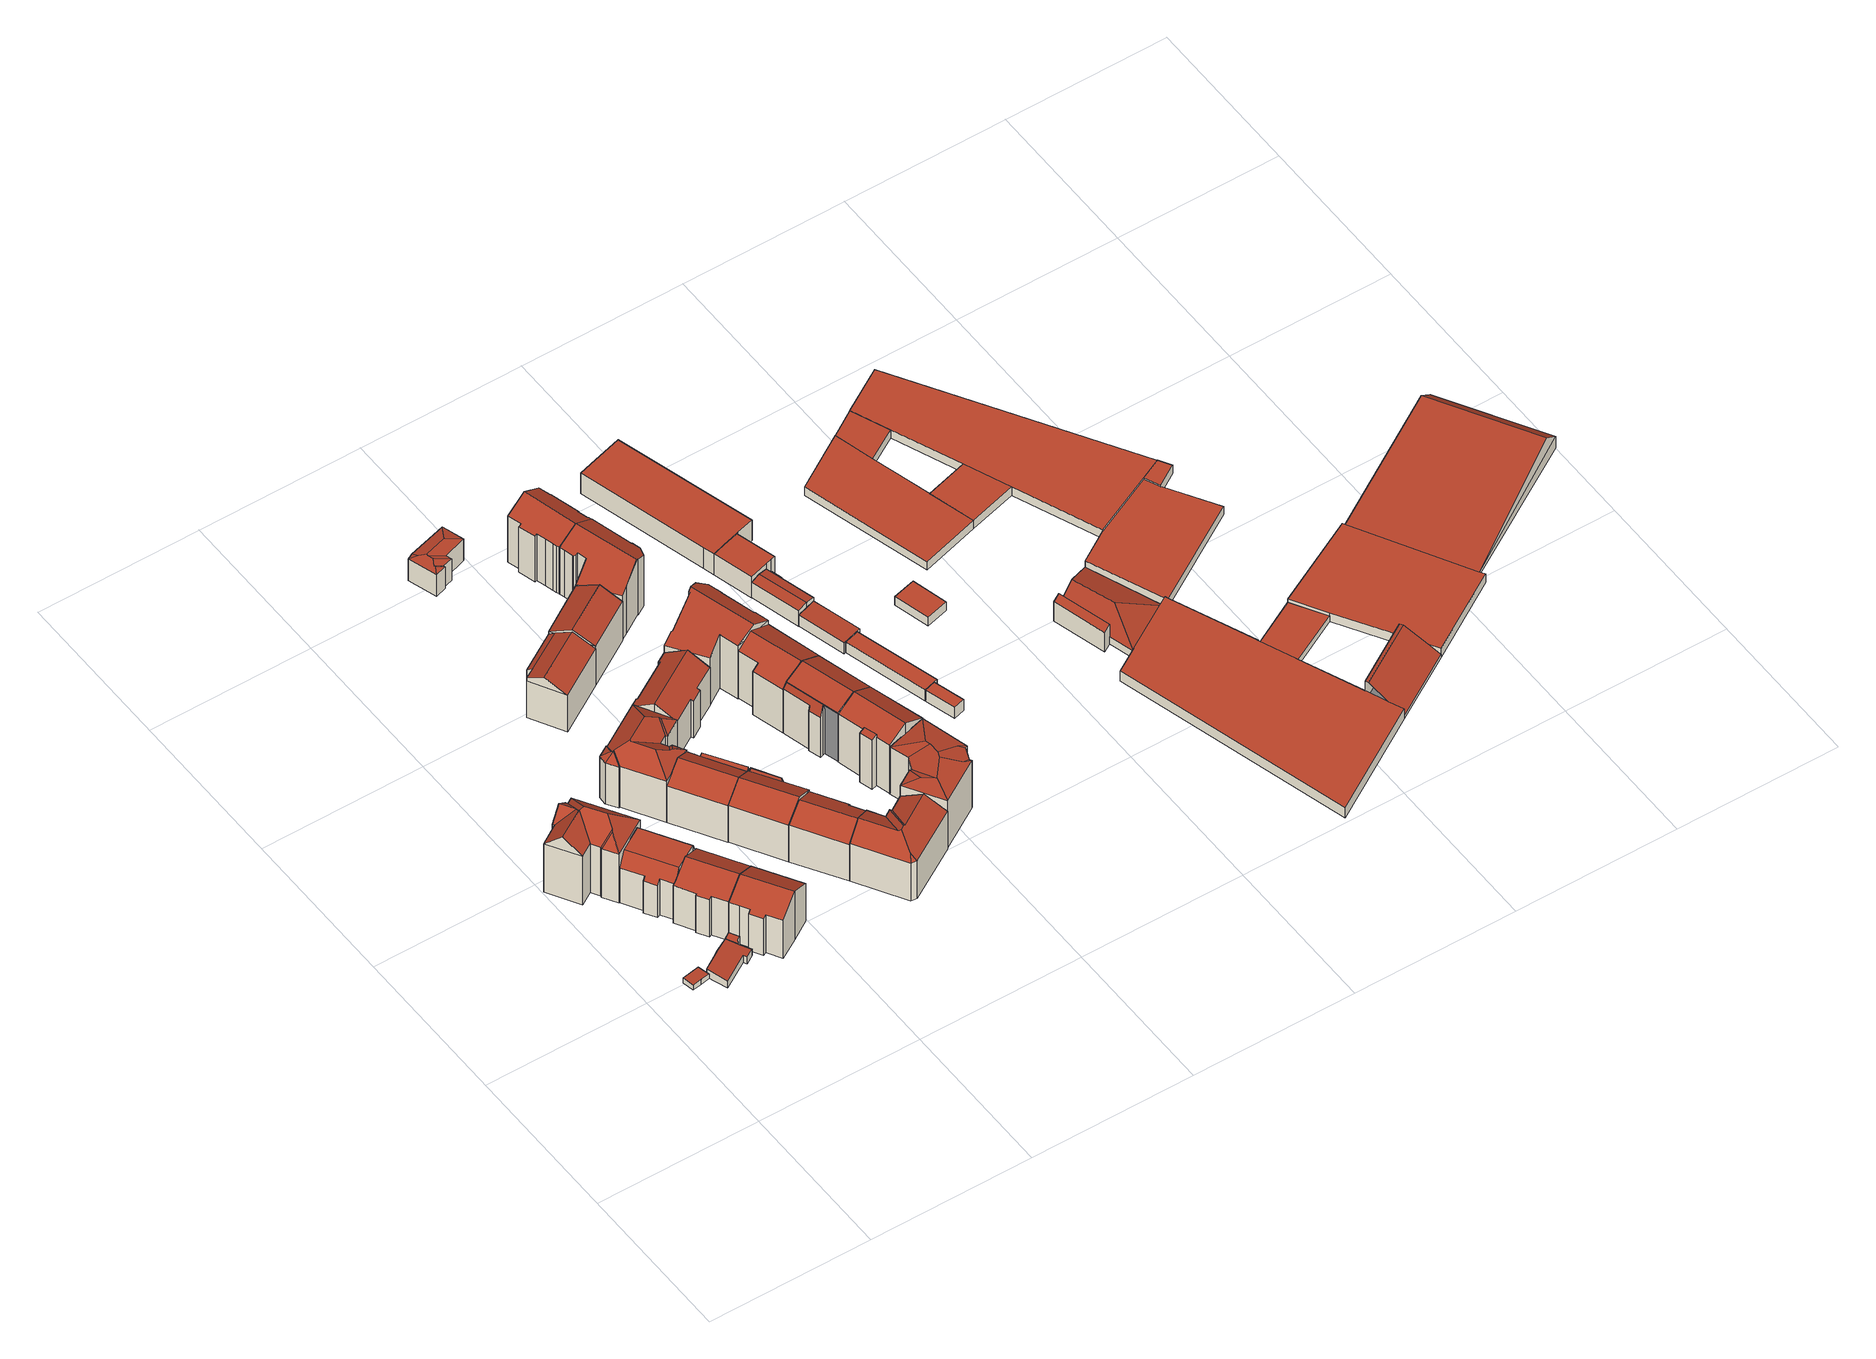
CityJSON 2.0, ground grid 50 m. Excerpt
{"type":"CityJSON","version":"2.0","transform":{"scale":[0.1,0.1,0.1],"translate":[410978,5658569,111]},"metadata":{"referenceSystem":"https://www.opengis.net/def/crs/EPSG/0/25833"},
"CityObjects":{
"building1":{"type":"Building","attributes":{"Gemeindeschluessel":14612000,"Dachneigung":84.4,"Dachorientierung":0,"MittlereTraufHoehe":113.63,"QualitaetDacherkennung":75,"ObjektHoehe":2.09,"BodenHoehe":111.76,"Geometrietyp2DReferenz":"3000","AbsoluteHoehe":113.85,"Dachflaeche":19.94,"measuredHeight":2.09,"function":"31001_9998","roofType":"2100","storeysAboveGround":1},"geometry":[{"type":"MultiSurface","lod":"2","boundaries":[[[0,1,2,3]],[[1,4,5,2]],[[4,6,7,5]],[[6,8,9,7]],[[8,10,11,9]],[[10,0,3,11]],[[10,8,6,4,1,0]],[[3,2,5,7,9,11]]],"semantics":{"surfaces":[{"type":"WallSurface"},{"type":"RoofSurface"},{"type":"GroundSurface"}],"values":[0,0,0,0,0,0,1,2]}}]},
"building2":{"type":"Building","attributes":{"Gemeindeschluessel":14612000,"Geometrietyp2DReferenz":"3000","function":"31001_9998","roofType":"9999"},"children":["building2-1","building2-2"]},
"building2-1":{"type":"BuildingPart","attributes":{"Dachtyp_tdc":"tdcPolyFlatRoof","Dachneigung":2.9,"QualitaetDacherkennung":51,"Geometrietyp2DReferenz":"3000","measuredHeight":3.08,"roofType":"2100"},"parents":["building2"],"geometry":[{"type":"MultiSurface","lod":"2","boundaries":[[[12,13,14,15,16]],[[13,17,18,14]],[[17,19,20,18]],[[19,21,22,23,20]],[[21,19,17,13,12]],[[15,14,18,20,23]]],"semantics":{"surfaces":[{"type":"WallSurface"},{"type":"RoofSurface"},{"type":"GroundSurface"}],"values":[0,0,0,0,1,2]}}]},
"building2-2":{"type":"BuildingPart","attributes":{"Dachtyp_tdc":"tdcPolyFlatRoof","Dachneigung":4.31,"QualitaetDacherkennung":80,"Geometrietyp2DReferenz":"3000","measuredHeight":3,"roofType":"2100"},"parents":["building2"],"geometry":[{"type":"MultiSurface","lod":"2","boundaries":[[[24,25,26,27]],[[25,28,29,26]],[[28,16,15,29]],[[22,30,31,23]],[[30,32,33,31]],[[32,34,35,33]],[[34,36,37,35]],[[36,24,27,37]],[[36,34,32,30,22,16,28,25,24]],[[27,26,29,15,23,31,33,35,37]]],"semantics":{"surfaces":[{"type":"WallSurface"},{"type":"RoofSurface"},{"type":"GroundSurface"}],"values":[0,0,0,0,0,0,0,0,1,2]}}]},
"building3":{"type":"Building","attributes":{"Dachtyp_tdc":"tdcFreeFormRoof","Gemeindeschluessel":14612000,"Dachneigung":42.91,"QualitaetDacherkennung":54,"Geometrietyp2DReferenz":"3000","measuredHeight":24.02,"function":"31001_9998","roofType":"5000"},"geometry":[{"type":"Solid","lod":"2","boundaries":[[[[38,39,40,41]],[[39,42,43,40]],[[42,44,45,43]],[[44,46,47,45]],[[46,48,49,47]],[[48,50,51,49]],[[50,52,53,51]],[[52,54,55,53]],[[54,56,57,55]],[[56,58,59,57]],[[58,60,61,59]],[[60,38,41,61]],[[62,63,64,65,60,58]],[[62,58,56]],[[63,62,56,54]],[[66,64,63,54,52]],[[66,52,50]],[[67,65,64,66,50,48]],[[68,69,70,67,48,46]],[[71,68,46,44]],[[71,44,42]],[[69,68,71,42,39]],[[70,69,39,38]],[[65,67,70,38,60]],[[41,40,43,45,47,49,51,53,55,57,59,61]]]],"semantics":{"surfaces":[{"type":"WallSurface"},{"type":"RoofSurface"},{"type":"GroundSurface"}],"values":[[0,0,0,0,0,0,0,0,0,0,0,0,1,0,1,1,0,1,1,1,1,1,1,1,2]]}}]},
"building4":{"type":"Building","attributes":{"Dachtyp_tdc":"tdcCutGableRoof","Gemeindeschluessel":14612000,"Dachneigung":0.135,"QualitaetDacherkennung":67,"Geometrietyp2DReferenz":"3000","measuredHeight":17.12,"function":"31001_9998","roofType":"9999"},"geometry":[{"type":"Solid","lod":"2","boundaries":[[[[72,73,74,75]],[[73,76,77,74]],[[76,78,79,77]],[[78,80,81,79]],[[80,82,83,81]],[[82,84,85,83]],[[84,86,87,85]],[[86,88,89,87]],[[88,90,91,89]],[[90,92,93,91]],[[92,94,95,93]],[[94,72,75,95]],[[84,82,80,78,76,73,72,94]],[[92,90,88,86]],[[94,92,86,84]],[[75,74,77,79,81,83,85,87,89,91,93,95]]]],"semantics":{"surfaces":[{"type":"WallSurface"},{"type":"RoofSurface"},{"type":"GroundSurface"}],"values":[[0,0,0,0,0,0,0,0,0,0,0,0,1,1,1,2]]}}]},
"building5":{"type":"Building","attributes":{"Dachtyp_tdc":"tdcGableRoof","Gemeindeschluessel":14612000,"Dachneigung":27.74,"QualitaetDacherkennung":83,"Geometrietyp2DReferenz":"3000","measuredHeight":17.89,"function":"31001_9998","roofType":"3100"},"geometry":[{"type":"Solid","lod":"2","boundaries":[[[[96,97,98,99]],[[97,100,101,98]],[[100,102,103,101]],[[102,104,105,103]],[[104,106,107,105]],[[106,108,109,107]],[[108,110,75,109]],[[110,111,112,75]],[[111,113,91,112]],[[114,96,99,115]],[[111,110,108,106,104,102,100,97,96]],[[96,114,113,111]],[[99,98,101,103,105,107,109,75,112,91,115]],[[113,114,115,91]]]],"semantics":{"surfaces":[{"type":"WallSurface"},{"type":"RoofSurface"},{"type":"GroundSurface"}],"values":[[0,0,0,0,0,0,0,0,0,0,1,1,2,0]]}}]},
"building6":{"type":"Building","attributes":{"Dachtyp_tdc":"tdcGableRoof","Gemeindeschluessel":14612000,"Dachneigung":28.45,"QualitaetDacherkennung":74,"Geometrietyp2DReferenz":"3000","measuredHeight":18,"function":"31001_9998","roofType":"3100"},"geometry":[{"type":"Solid","lod":"2","boundaries":[[[[116,117,118,119]],[[117,120,121,118]],[[120,122,123,121]],[[122,124,125,123]],[[124,126,127,125]],[[126,128,129,127]],[[128,130,98,129]],[[130,131,99,98]],[[131,132,115,99]],[[132,133,134,115]],[[133,116,119,134]],[[131,130,128,126,124,122,120,117,116]],[[119,118,121,123,125,127,129,98,99,115,134]],[[116,133,132,131]]]],"semantics":{"surfaces":[{"type":"WallSurface"},{"type":"RoofSurface"},{"type":"GroundSurface"}],"values":[[0,0,0,0,0,0,0,0,0,0,0,1,2,1]]}}]},
"building7":{"type":"Building","attributes":{"Dachtyp_tdc":"tdcFreeFormRoof","Gemeindeschluessel":14612000,"Dachneigung":35.25,"QualitaetDacherkennung":48,"Geometrietyp2DReferenz":"3000","measuredHeight":19.39,"function":"31001_9998","roofType":"5000"},"geometry":[{"type":"Solid","lod":"2","boundaries":[[[[135,136,137,138]],[[139,135,138,140]],[[141,142,139,140,143]],[[144,145,146,141,143,147]],[[148,144,147,149]],[[148,149,150]],[[145,144,148,150,151]],[[152,153,154,146,145,151,155]],[[156,152,155,157]],[[156,157,158]],[[152,156,158,159]],[[153,152,159,160]],[[161,162,163,164,165,166,167,168,169,170,171,172,173,174,175,176,177,178]],[[159,158,162,161]],[[158,157,163,162]],[[157,155,164,163]],[[155,151,165,164]],[[151,150,166,165]],[[150,149,167,166]],[[149,147,168,167]],[[147,143,169,168]],[[143,140,170,169]],[[140,138,171,170]],[[138,137,172,171]],[[137,179,173,172]],[[179,180,174,173]],[[180,181,175,174]],[[181,182,176,175]],[[182,183,177,176]],[[183,160,178,177]],[[160,159,161,178]],[[154,153,160,183]],[[142,141,146,154,183,182]],[[184,185,136,135,139,142,182,181]],[[184,181,180]],[[185,184,180,179]],[[136,185,179,137]]]],"semantics":{"surfaces":[{"type":"RoofSurface"},{"type":"GroundSurface"},{"type":"WallSurface"}],"values":[[0,0,0,0,0,0,0,0,0,0,0,0,1,2,2,2,2,2,2,2,2,2,2,2,2,2,2,2,2,2,2,0,0,0,0,0,0]]}}]},
"building8":{"type":"Building","attributes":{"Gemeindeschluessel":14612000,"Geometrietyp2DReferenz":"3000","function":"31001_9998","roofType":"9999"},"children":["building8-1","building8-2"]},
"building8-1":{"type":"BuildingPart","attributes":{"Dachtyp_tdc":"tdcFreeFormRoof","Dachneigung":73.47,"QualitaetDacherkennung":27,"Geometrietyp2DReferenz":"3000","measuredHeight":15.07,"roofType":"5000"},"parents":["building8"],"geometry":[{"type":"MultiSurface","lod":"2","boundaries":[[[186,187,188,189]],[[187,190,191,188]],[[190,192,193,191]],[[192,194,195,193]],[[196,197,198,199]],[[197,200,201,198]],[[200,202,203,201]],[[202,186,189,203]],[[197,196,204]],[[196,194,192,204]],[[192,190,187,186,202,200,197,204]],[[189,188,191,193,195,199,198,201,203]]],"semantics":{"surfaces":[{"type":"WallSurface"},{"type":"RoofSurface"},{"type":"GroundSurface"}],"values":[0,0,0,0,0,0,0,0,1,1,1,2]}}]},
"building8-2":{"type":"BuildingPart","attributes":{"Dachtyp_tdc":"tdcGableRoof","Dachneigung":29.58,"QualitaetDacherkennung":72,"Geometrietyp2DReferenz":"3000","measuredHeight":17.55,"roofType":"3100"},"parents":["building8"],"geometry":[{"type":"MultiSurface","lod":"2","boundaries":[[[205,206,207,208]],[[206,209,210,207]],[[209,211,212,210]],[[211,213,214,212]],[[213,215,196,199,214]],[[216,217,218,195,194]],[[217,205,208,218]],[[217,219,220,205]],[[221,222,223,224,225,220,219,226]],[[215,221,226,216]],[[216,226,219,217]],[[205,220,225,206]],[[206,225,224,209]],[[209,224,223,211]],[[211,223,222,213]],[[213,222,221,215]],[[208,207,210,212,214,199,195,218]]],"semantics":{"surfaces":[{"type":"WallSurface"},{"type":"RoofSurface"},{"type":"GroundSurface"}],"values":[0,0,0,0,0,0,0,1,1,0,0,0,0,0,0,0,2]}}]},
"building9":{"type":"Building","attributes":{"Gemeindeschluessel":14612000,"Geometrietyp2DReferenz":"3000","function":"31001_9998","roofType":"9999"},"children":["building9-1","building9-2"]},
"building9-1":{"type":"BuildingPart","attributes":{"Dachtyp_tdc":"tdcGableRoof","Dachneigung":30.82,"QualitaetDacherkennung":75,"Geometrietyp2DReferenz":"3000","measuredHeight":17.6,"roofType":"3100"},"parents":["building9"],"geometry":[{"type":"MultiSurface","lod":"2","boundaries":[[[227,228,229,230]],[[228,231,232,233,229]],[[234,227,230,235]],[[231,228,236]],[[227,234,237]],[[228,227,237,236]],[[234,231,236,237]],[[230,229,233,238,235]]],"semantics":{"surfaces":[{"type":"WallSurface"},{"type":"RoofSurface"},{"type":"GroundSurface"}],"values":[0,0,0,0,0,1,1,2]}}]},
"building9-2":{"type":"BuildingPart","attributes":{"Dachtyp_tdc":"tdcFreeFormRoof","Dachneigung":79.32,"QualitaetDacherkennung":36,"Geometrietyp2DReferenz":"3000","measuredHeight":14.9,"roofType":"5000"},"parents":["building9"],"geometry":[{"type":"MultiSurface","lod":"2","boundaries":[[[239,240,241,242]],[[240,243,244,241]],[[243,245,246,244]],[[245,247,248,246]],[[247,249,238,248]],[[232,239,242,233]],[[247,245,243,240,239,250,251]],[[239,232,250]],[[232,249,251,250]],[[249,247,251]],[[242,241,244,246,248,238,233]]],"semantics":{"surfaces":[{"type":"WallSurface"},{"type":"RoofSurface"},{"type":"GroundSurface"}],"values":[0,0,0,0,0,0,1,1,1,1,2]}}]},
"building10":{"type":"Building","attributes":{"Gemeindeschluessel":14612000,"Geometrietyp2DReferenz":"3000","function":"31001_9998","roofType":"9999"},"children":["building10-1","building10-2"]},
"building10-1":{"type":"BuildingPart","attributes":{"Dachtyp_tdc":"tdcGableRoof","Dachneigung":28.07,"QualitaetDacherkennung":68,"Geometrietyp2DReferenz":"3000","measuredHeight":17.17,"roofType":"3100"},"parents":["building10"],"geometry":[{"type":"MultiSurface","lod":"2","boundaries":[[[252,253,254,255]],[[253,256,257,254]],[[256,258,259,257]],[[258,260,261,259]],[[262,263,264,265,266]],[[267,265,264,256]],[[252,266,265,267,253]],[[253,267,256]],[[258,263,262,260]],[[256,264,263,258]],[[261,255,254,257,259]]],"semantics":{"surfaces":[{"type":"WallSurface"},{"type":"RoofSurface"},{"type":"GroundSurface"}],"values":[0,0,0,0,1,1,0,0,0,0,2]}}]},
"building10-2":{"type":"BuildingPart","attributes":{"Dachtyp_tdc":"tdcPolyFlatRoof","Dachneigung":32.9,"QualitaetDacherkennung":27,"Geometrietyp2DReferenz":"3000","measuredHeight":14.81,"roofType":"2100"},"parents":["building10"],"geometry":[{"type":"MultiSurface","lod":"2","boundaries":[[[268,266,252,255,269]],[[270,271,261,260,262]],[[270,268,269,271]],[[270,262,266,268]],[[269,255,261,271]]],"semantics":{"surfaces":[{"type":"WallSurface"},{"type":"RoofSurface"},{"type":"GroundSurface"}],"values":[0,0,0,1,2]}}]},
"building11":{"type":"Building","attributes":{"Gemeindeschluessel":14612000,"Dachtyp_tdc":"tdcFreeFormRoof","Dachneigung":27.73,"QualitaetDacherkennung":78,"Geometrietyp2DReferenz":"3000","measuredHeight":17.01,"function":"31001_9998","roofType":"5000"},"geometry":[{"type":"Solid","lod":"2","boundaries":[[[[272,273,274,275]],[[273,276,277,274]],[[276,278,279,277]],[[278,280,230,279]],[[280,281,235,230]],[[281,272,275,235]],[[273,272,281,282,283,276]],[[278,283,282,280]],[[278,276,283]],[[281,280,282]],[[275,274,277,279,230,235]]]],"semantics":{"surfaces":[{"type":"WallSurface"},{"type":"RoofSurface"},{"type":"GroundSurface"}],"values":[[0,0,0,0,0,0,1,1,0,0,2]]}}]},
"building12":{"type":"Building","attributes":{"Dachtyp_tdc":"tdcFreeFormRoof","Gemeindeschluessel":14612000,"Dachneigung":28.98,"QualitaetDacherkennung":58,"Geometrietyp2DReferenz":"3000","measuredHeight":17.77,"function":"31001_9998","roofType":"5000"},"geometry":[{"type":"Solid","lod":"2","boundaries":[[[[284,285,286,287]],[[285,288,289,286]],[[288,290,291,289]],[[290,292,293,291]],[[292,294,295,293]],[[294,296,297,295]],[[296,298,299,297]],[[298,300,301,299]],[[300,284,287,301]],[[302,303,304,305,306,300,298]],[[302,298,296]],[[303,302,296,294]],[[304,303,294,292]],[[307,305,304,292,290]],[[308,307,290,288]],[[308,288,285]],[[306,305,307,308,285,284]],[[306,284,300]],[[287,286,289,291,293,295,297,299,301]]]],"semantics":{"surfaces":[{"type":"WallSurface"},{"type":"RoofSurface"},{"type":"GroundSurface"}],"values":[[0,0,0,0,0,0,0,0,0,1,0,1,1,1,1,0,1,1,2]]}}]},
"building13":{"type":"Building","attributes":{"Dachtyp_tdc":"tdcGableRoof","Gemeindeschluessel":14612000,"Dachneigung":32,"QualitaetDacherkennung":82,"Geometrietyp2DReferenz":"3000","measuredHeight":18,"function":"31001_9998","roofType":"3100"},"geometry":[{"type":"Solid","lod":"2","boundaries":[[[[309,310,311,312]],[[310,313,314,311]],[[313,315,316,314]],[[315,317,318,316]],[[317,319,320,318]],[[319,321,322,320]],[[321,323,324,322]],[[323,325,326,324]],[[325,327,328,326]],[[327,329,330,328]],[[329,331,332,330]],[[331,333,334,332]],[[333,335,336,334]],[[335,337,338,336]],[[337,309,312,338]],[[333,331,329,327,325,323,321,319]],[[319,317,315,313,310,309,337,335,333]],[[312,311,314,316,318,320,322,324,326,328,330,332,334,336,338]]]],"semantics":{"surfaces":[{"type":"WallSurface"},{"type":"RoofSurface"},{"type":"GroundSurface"}],"values":[[0,0,0,0,0,0,0,0,0,0,0,0,0,0,0,1,1,2]]}}]},
"building14":{"type":"Building","attributes":{"Dachtyp_tdc":"tdcFreeFormRoof","Gemeindeschluessel":14612000,"Dachneigung":13.17,"QualitaetDacherkennung":43,"Geometrietyp2DReferenz":"3000","measuredHeight":8.91,"function":"31001_9998","roofType":"5000"},"geometry":[{"type":"Solid","lod":"2","boundaries":[[[[339,340,341,342]],[[340,343,344,341]],[[343,345,346,344]],[[347,343,340]],[[348,347,340,339]],[[349,348,339,350]],[[351,349,350,352]],[[353,354,351,352,355]],[[353,355,356]],[[345,357,358,346]],[[357,356,359,358]],[[356,355,360,359]],[[355,352,361,360]],[[352,350,362,361]],[[350,339,342,362]],[[363,354,353,356,357]],[[363,357,345]],[[347,348,349,351,354,363,345,343]],[[346,358,359,360,361,362,342,341,344]]]],"semantics":{"surfaces":[{"type":"WallSurface"},{"type":"RoofSurface"},{"type":"GroundSurface"}],"values":[[0,0,0,1,1,1,1,1,1,0,0,0,0,0,0,1,1,1,2]]}}]},
"building15":{"type":"Building","attributes":{"Dachtyp_tdc":"tdcGableRoof","Gemeindeschluessel":14612000,"Dachneigung":28.02,"QualitaetDacherkennung":71,"Geometrietyp2DReferenz":"3000","measuredHeight":17.96,"function":"31001_9998","roofType":"3100"},"geometry":[{"type":"Solid","lod":"2","boundaries":[[[[364,365,366,269]],[[365,367,368,366]],[[367,369,254,368]],[[369,364,269,254]],[[367,365,370]],[[364,369,371]],[[365,364,371,370]],[[369,367,370,371]],[[269,366,368,254]]]],"semantics":{"surfaces":[{"type":"WallSurface"},{"type":"RoofSurface"},{"type":"GroundSurface"}],"values":[[0,0,0,0,0,0,1,1,2]]}}]},
"building16":{"type":"Building","attributes":{"Dachtyp_tdc":"tdcFreeFormRoof","Gemeindeschluessel":14612000,"Dachneigung":11.47,"QualitaetDacherkennung":26,"Geometrietyp2DReferenz":"3000","measuredHeight":19.12,"function":"31001_9998","roofType":"5000"},"geometry":[{"type":"Solid","lod":"2","boundaries":[[[[372,373,374,375]],[[373,376,377,374]],[[376,378,379,377]],[[378,380,381,379]],[[380,382,383,381]],[[382,384,385,383]],[[384,386,387,385]],[[386,388,389,387]],[[388,390,391,389]],[[390,392,393,391]],[[392,372,375,393]],[[394,395,396,397,398,392,390]],[[399,394,390,388]],[[399,388,386]],[[395,394,399,386,384]],[[400,396,395,384,382]],[[400,382,380]],[[401,397,396,400,380,378]],[[401,378,376]],[[402,398,397,401,376,373]],[[402,373,372]],[[398,402,372,392]],[[375,374,377,379,381,383,385,387,389,391,393]]]],"semantics":{"surfaces":[{"type":"WallSurface"},{"type":"RoofSurface"},{"type":"GroundSurface"}],"values":[[0,0,0,0,0,0,0,0,0,0,0,1,1,1,1,1,1,1,1,1,1,1,2]]}}]},
"building17":{"type":"Building","attributes":{"Dachtyp_tdc":"tdcFreeFormRoof","Gemeindeschluessel":14612000,"Dachneigung":20.74,"QualitaetDacherkennung":35,"Geometrietyp2DReferenz":"3000","measuredHeight":22.39,"function":"31001_9998","roofType":"5000"},"geometry":[{"type":"Solid","lod":"2","boundaries":[[[[403,404,405,406]],[[404,407,408,405]],[[407,409,410,408]],[[409,411,412,410]],[[413,414,415,416,417,411,409,407,418]],[[419,413,418,404,403,420,421,422,423,424]],[[419,414,413]],[[407,404,418]],[[412,425,426,427,428,429,430,431,432,433,434,406,405,408,410]],[[411,417,425,412]],[[417,416,426,425]],[[416,415,427,426]],[[415,414,428,427]],[[414,419,429,428]],[[419,424,430,429]],[[424,423,431,430]],[[423,422,432,431]],[[422,421,433,432]],[[421,420,434,433]],[[420,403,406,434]]]],"semantics":{"surfaces":[{"type":"WallSurface"},{"type":"RoofSurface"},{"type":"GroundSurface"}],"values":[[0,0,0,0,1,1,0,0,2,0,0,0,0,0,0,0,0,0,0,0]]}}]},
"building18":{"type":"Building","attributes":{"Dachtyp_tdc":"tdcFreeFormRoof","Gemeindeschluessel":14612000,"Dachneigung":28.52,"QualitaetDacherkennung":41,"Geometrietyp2DReferenz":"3000","measuredHeight":21.05,"function":"31001_9998","roofType":"5000"},"geometry":[{"type":"Solid","lod":"2","boundaries":[[[[435,436,437,438]],[[436,439,440,437]],[[439,441,442,440]],[[441,443,444,442]],[[443,445,446,444]],[[445,447,448,446]],[[447,449,450,448]],[[449,451,452,450]],[[451,453,454,452]],[[453,455,456,454]],[[455,457,458,456]],[[457,459,460,458]],[[459,461,462,460]],[[461,463,464,462]],[[463,465,466,464]],[[465,467,468,466]],[[467,469,470,468]],[[469,471,472,470]],[[471,473,474,472]],[[473,435,438,474]],[[441,439,436,435,475,476,447,445,443]],[[451,449,476,475,473,471,469,467,465,463,461,459,457,455,453]],[[435,473,475]],[[449,447,476]],[[438,437,440,442,444,446,448,450,452,454,456,458,460,462,464,466,468,470,472,474]]]],"semantics":{"surfaces":[{"type":"WallSurface"},{"type":"RoofSurface"},{"type":"GroundSurface"}],"values":[[0,0,0,0,0,0,0,0,0,0,0,0,0,0,0,0,0,0,0,0,1,1,0,0,2]]}}]},
"building19":{"type":"Building","attributes":{"Gemeindeschluessel":14612000,"Geometrietyp2DReferenz":"3000","function":"31001_9998","roofType":"9999"},"children":["building19-1","building19-2"]},
"building19-1":{"type":"BuildingPart","attributes":{"Dachtyp_tdc":"tdcGableRoof","Dachneigung":29.22,"QualitaetDacherkennung":75,"Geometrietyp2DReferenz":"3000","measuredHeight":21.06,"roofType":"3100"},"parents":["building19"],"geometry":[{"type":"MultiSurface","lod":"2","boundaries":[[[477,478,479,480]],[[478,481,482,479]],[[483,477,480,484,485]],[[481,478,486]],[[477,483,487]],[[478,477,487,486]],[[483,481,486,487]],[[480,479,482,488,484]]],"semantics":{"surfaces":[{"type":"WallSurface"},{"type":"RoofSurface"},{"type":"GroundSurface"}],"values":[0,0,0,0,0,1,1,2]}}]},
"building19-2":{"type":"BuildingPart","attributes":{"Dachtyp_tdc":"tdcFreeFormRoof","Dachneigung":75.85,"QualitaetDacherkennung":41,"Geometrietyp2DReferenz":"3000","measuredHeight":18.99,"roofType":"5000"},"parents":["building19"],"geometry":[{"type":"MultiSurface","lod":"2","boundaries":[[[489,490,491,492]],[[490,485,484,491]],[[493,494,495,488]],[[494,496,497,495]],[[496,498,499,497]],[[498,489,492,499]],[[494,493,485,500]],[[485,490,500]],[[490,489,498,496,494,500]],[[492,491,484,488,495,497,499]]],"semantics":{"surfaces":[{"type":"WallSurface"},{"type":"RoofSurface"},{"type":"GroundSurface"}],"values":[0,0,0,0,0,0,1,1,1,2]}}]},
"building20":{"type":"Building","attributes":{"Gemeindeschluessel":14612000,"Geometrietyp2DReferenz":"3000","function":"31001_9998","roofType":"9999"},"children":["building20-1","building20-2"]},
"building20-1":{"type":"BuildingPart","attributes":{"Dachtyp_tdc":"tdcGableRoof","Dachneigung":29.65,"QualitaetDacherkennung":76,"Geometrietyp2DReferenz":"3000","measuredHeight":21.4,"roofType":"3100"},"parents":["building20"],"geometry":[{"type":"MultiSurface","lod":"2","boundaries":[[[501,502,503,504]],[[502,505,506,503]],[[505,478,507,506]],[[478,508,509,507]],[[508,510,511,509]],[[510,512,513,511]],[[512,514,515,513]],[[510,508,478,505]],[[504,503,506,507,509,511,513,515]],[[505,502,501,514,512,510]]],"semantics":{"surfaces":[{"type":"WallSurface"},{"type":"RoofSurface"},{"type":"GroundSurface"}],"values":[0,0,0,0,0,0,0,1,2,1]}}]},
"building20-2":{"type":"BuildingPart","attributes":{"Dachtyp_tdc":"tdcPolyFlatRoof","Dachneigung":20.92,"QualitaetDacherkennung":66,"Geometrietyp2DReferenz":"3000","measuredHeight":19.07,"roofType":"2100"},"parents":["building20"],"geometry":[{"type":"MultiSurface","lod":"2","boundaries":[[[516,514,515,514]],[[516,517,518,515,514]],[[517,519,520,518]],[[519,521,501,504,520]],[[522,521,519,517,516]],[[515,518,520,504]]],"semantics":{"surfaces":[{"type":"WallSurface"},{"type":"RoofSurface"},{"type":"GroundSurface"}],"values":[0,0,0,0,1,2]}}]},
"building21":{"type":"Building","attributes":{"Dachtyp_tdc":"tdcFreeFormRoof","Gemeindeschluessel":14612000,"Dachneigung":26.82,"QualitaetDacherkennung":62,"Geometrietyp2DReferenz":"3000","measuredHeight":21.09,"function":"31001_9998","roofType":"5000"},"geometry":[{"type":"Solid","lod":"2","boundaries":[[[[523,524,525,526]],[[524,527,480,525]],[[527,528,491,480]],[[528,529,530,491]],[[529,531,532,530]],[[531,523,526,532]],[[533,527,524,534]],[[528,533,534,523,531,529]],[[524,523,534]],[[528,527,533]],[[526,525,480,491,530,532]]]],"semantics":{"surfaces":[{"type":"WallSurface"},{"type":"RoofSurface"},{"type":"GroundSurface"}],"values":[[0,0,0,0,0,0,1,1,0,0,2]]}}]},
"building22":{"type":"Building","attributes":{"Dachtyp_tdc":"tdcGableRoof","Gemeindeschluessel":14612000,"Dachneigung":29.35,"QualitaetDacherkennung":85,"Geometrietyp2DReferenz":"3000","measuredHeight":21.06,"function":"31001_9998","roofType":"3100"},"geometry":[{"type":"Solid","lod":"2","boundaries":[[[[535,536,537,538]],[[539,540,541,542]],[[540,543,544,541]],[[543,545,546,544]],[[545,547,548,546]],[[547,549,550,548]],[[549,551,552,550]],[[551,553,554,552]],[[553,555,556,554]],[[555,557,558,556]],[[557,559,560,558]],[[559,561,562,560]],[[561,563,564,562]],[[563,565,566,564]],[[536,539,542,537]],[[565,567,438,566]],[[567,568,569,438]],[[568,473,474,569]],[[473,570,571,474]],[[570,535,538,571]],[[568,567,565,563,561,559,557,555,553,551]],[[551,549,547,545,543,540,539,536,535,570,473,568]],[[538,537,542,541,544,546,548,550,552,554,556,558,560,562,564,566,438,569,474,571]]]],"semantics":{"surfaces":[{"type":"WallSurface"},{"type":"RoofSurface"},{"type":"GroundSurface"}],"values":[[0,0,0,0,0,0,0,0,0,0,0,0,0,0,0,0,0,0,0,0,1,1,2]]}}]},
"building23":{"type":"Building","attributes":{"Gemeindeschluessel":14612000,"Dachneigung":90,"Dachorientierung":0,"MittlereTraufHoehe":117.18,"QualitaetDacherkennung":100,"ObjektHoehe":4.1,"BodenHoehe":113.08,"Geometrietyp2DReferenz":"3000","AbsoluteHoehe":117.18,"Dachflaeche":34.89,"measuredHeight":4.1,"function":"31001_9998","roofType":"1000","storeysAboveGround":1},"geometry":[{"type":"MultiSurface","lod":"2","boundaries":[[[572,573,574,575]],[[573,576,577,574]],[[576,578,579,577]],[[578,572,575,579]],[[578,576,573,572]],[[575,574,577,579]]],"semantics":{"surfaces":[{"type":"WallSurface"},{"type":"RoofSurface"},{"type":"GroundSurface"}],"values":[0,0,0,0,1,2]}}]},
"building24":{"type":"Building","attributes":{"Gemeindeschluessel":14612000,"Dachneigung":90,"Dachorientierung":0,"MittlereTraufHoehe":117.2,"QualitaetDacherkennung":100,"ObjektHoehe":4.14,"BodenHoehe":113.06,"Geometrietyp2DReferenz":"3000","AbsoluteHoehe":117.2,"Dachflaeche":122.17,"measuredHeight":4.14,"function":"31001_9998","roofType":"1000","storeysAboveGround":1},"geometry":[{"type":"MultiSurface","lod":"2","boundaries":[[[580,581,582,583]],[[581,573,574,582]],[[573,572,575,574]],[[572,584,585,575]],[[584,580,583,585]],[[584,572,573,581,580]],[[583,582,574,575,585]]],"semantics":{"surfaces":[{"type":"WallSurface"},{"type":"RoofSurface"},{"type":"GroundSurface"}],"values":[0,0,0,0,0,1,2]}}]},
"building25":{"type":"Building","attributes":{"Dachtyp_tdc":"tdcPolyFlatRoof","Gemeindeschluessel":14612000,"Dachneigung":2.92,"QualitaetDacherkennung":71,"Geometrietyp2DReferenz":"3000","measuredHeight":4.36,"function":"31001_9998","roofType":"2100"},"geometry":[{"type":"Solid","lod":"2","boundaries":[[[[586,587,588,589]],[[586,590,591,587]],[[588,592,593,589]],[[587,591,592,588]],[[591,590,593,592]],[[590,586,589,593]]]],"semantics":{"surfaces":[{"type":"WallSurface"},{"type":"RoofSurface"},{"type":"GroundSurface"}],"values":[[0,1,2,0,0,0]]}}]},
"building26":{"type":"Building","attributes":{"Dachtyp_tdc":"tdcGableRoof","Gemeindeschluessel":14612000,"Dachneigung":10.02,"QualitaetDacherkennung":80,"Geometrietyp2DReferenz":"3000","measuredHeight":6.32,"function":"31001_9998","roofType":"3100"},"geometry":[{"type":"Solid","lod":"2","boundaries":[[[[594,595,596,597]],[[595,598,599,596]],[[598,600,601,599]],[[600,602,603,601]],[[602,604,605,603]],[[604,606,607,605]],[[606,594,597,607]],[[602,600,598,595,594]],[[594,606,604,602]],[[597,596,599,601,603,605,607]]]],"semantics":{"surfaces":[{"type":"WallSurface"},{"type":"RoofSurface"},{"type":"GroundSurface"}],"values":[[0,0,0,0,0,0,0,1,1,2]]}}]},
"building27":{"type":"Building","attributes":{"Dachtyp_tdc":"tdcPolyFlatRoof","Gemeindeschluessel":14612000,"Dachneigung":0,"QualitaetDacherkennung":71,"Geometrietyp2DReferenz":"3000","measuredHeight":7.73,"function":"31001_9998","roofType":"1000"},"geometry":[{"type":"Solid","lod":"2","boundaries":[[[[608,609,610,611]],[[609,612,613,610]],[[612,614,615,613]],[[614,616,617,615]],[[616,618,619,617]],[[618,620,621,619]],[[620,608,611,621]],[[620,618,616,614,612,609,608]],[[611,610,613,615,617,619,621]]]],"semantics":{"surfaces":[{"type":"WallSurface"},{"type":"RoofSurface"},{"type":"GroundSurface"}],"values":[[0,0,0,0,0,0,0,1,2]]}}]},
"building28":{"type":"Building","attributes":{"Dachtyp_tdc":"tdcPolyFlatRoof","Gemeindeschluessel":14612000,"Dachneigung":9.67,"QualitaetDacherkennung":42,"Geometrietyp2DReferenz":"3000","measuredHeight":3.02,"function":"31001_9998","roofType":"2100"},"geometry":[{"type":"Solid","lod":"2","boundaries":[[[[622,623,624,625]],[[623,626,627,624]],[[626,628,629,627]],[[628,622,625,629]],[[628,626,623,622]],[[625,624,627,629]]]],"semantics":{"surfaces":[{"type":"WallSurface"},{"type":"RoofSurface"},{"type":"GroundSurface"}],"values":[[0,0,0,0,1,2]]}}]},
"building29":{"type":"Building","attributes":{"name":"Geh8","Dachtyp_tdc":"tdcPolyFlatRoof","Gemeindeschluessel":14612000,"Dachneigung":0,"QualitaetDacherkennung":52,"Geometrietyp2DReferenz":"3000","measuredHeight":7.67,"function":"31001_9998","roofType":"1000"},"geometry":[{"type":"Solid","lod":"2","boundaries":[[[[630,631,632,613]],[[631,633,634,632]],[[633,635,636,634]],[[635,637,638,636]],[[637,639,640,638]],[[639,641,642,640]],[[641,643,617,642]],[[643,644,615,617]],[[644,630,613,615]],[[644,643,641,639,637,635,633,631,630]],[[613,632,634,636,638,640,642,617,615]]]],"semantics":{"surfaces":[{"type":"WallSurface"},{"type":"RoofSurface"},{"type":"GroundSurface"}],"values":[[0,0,0,0,0,0,0,0,0,1,2]]}}]},
"building30":{"type":"Building","attributes":{"Gemeindeschluessel":14612000,"Dachneigung":90,"Dachorientierung":0,"MittlereTraufHoehe":116.76,"QualitaetDacherkennung":97,"ObjektHoehe":3.15,"BodenHoehe":113.61,"Geometrietyp2DReferenz":"3000","AbsoluteHoehe":116.76,"Dachflaeche":78.74,"measuredHeight":3.15,"function":"31001_9998","roofType":"1000","storeysAboveGround":1},"geometry":[{"type":"MultiSurface","lod":"2","boundaries":[[[645,646,647,648]],[[646,649,650,647]],[[649,651,652,650]],[[651,645,648,652]],[[651,649,646,645]],[[648,647,650,652]]],"semantics":{"surfaces":[{"type":"WallSurface"},{"type":"RoofSurface"},{"type":"GroundSurface"}],"values":[0,0,0,0,1,2]}}]},
"building31":{"type":"Building","attributes":{"name":"145. Oberschule Dresden-Pieschen","Gemeindeschluessel":14612000,"Geometrietyp2DReferenz":"3000","function":"31001_3021","roofType":"9999"},"children":["building31-1","building31-2","building31-3","building31-4","building31-5"]},
"building31-1":{"type":"BuildingPart","attributes":{"Dachtyp_tdc":"tdcPolyFlatRoof","Dachneigung":0,"QualitaetDacherkennung":0,"Geometrietyp2DReferenz":"3000","measuredHeight":3,"roofType":"9999"},"parents":["building31"],"geometry":[{"type":"MultiSurface","lod":"2","boundaries":[[[653,654,655,656]],[[656,655,657,658]],[[654,653,659,660]],[[658,657,660,659]],[[660,657,655,654]],[[658,659,653,656]]],"semantics":{"surfaces":[{"type":"RoofSurface"},{"type":"WallSurface"},{"type":"GroundSurface"},{"type":"ClosureSurface","isClosure":"1","QuelleClosure":"LoD1Solid"}],"values":[0,1,1,2,3,3]}}]},
"building31-2":{"type":"BuildingPart","attributes":{"Dachtyp_tdc":"tdcPolyFlatRoof","Dachneigung":0,"QualitaetDacherkennung":0,"Geometrietyp2DReferenz":"3000","measuredHeight":3.08,"roofType":"9999"},"parents":["building31"],"geometry":[{"type":"MultiSurface","lod":"2","boundaries":[[[661,662,663,664,665,666]],[[666,665,667,668]],[[665,664,669,667]],[[662,661,670,671]],[[662,671,672,663]],[[668,667,669,672,671,670]],[[663,672,669,664]],[[661,666,668,670]]],"semantics":{"surfaces":[{"type":"RoofSurface"},{"type":"WallSurface"},{"type":"GroundSurface"},{"type":"ClosureSurface","isClosure":"1","QuelleClosure":"LoD1Solid"}],"values":[0,1,1,1,1,2,3,3]}}]},
"building31-3":{"type":"BuildingPart","attributes":{"Dachtyp_tdc":"tdcPolyFlatRoof","Dachneigung":0,"QualitaetDacherkennung":100,"Geometrietyp2DReferenz":"3000","measuredHeight":3.14,"roofType":"1000"},"parents":["building31"],"geometry":[{"type":"MultiSurface","lod":"2","boundaries":[[[673,674,675,676,677]],[[674,678,679,675]],[[678,680,681,682,679]],[[680,678,674,673]],[[676,675,679,682]]],"semantics":{"surfaces":[{"type":"WallSurface"},{"type":"RoofSurface"},{"type":"GroundSurface"}],"values":[0,0,0,1,2]}}]},
"building31-4":{"type":"BuildingPart","attributes":{"Dachtyp_tdc":"tdcPolyFlatRoof","Dachneigung":0,"QualitaetDacherkennung":0,"Geometrietyp2DReferenz":"3000","measuredHeight":3.03,"roofType":"9999"},"parents":["building31"],"geometry":[{"type":"MultiSurface","lod":"2","boundaries":[[[662,683,681,677,684,685,686,665,664,663]],[[664,665,667,669]],[[665,686,656,658,667]],[[653,656,686,685]],[[685,684,687,659,653]],[[684,677,676,687]],[[681,683,688,682]],[[683,662,671,688]],[[662,663,672,671]],[[672,669,667,658,659,687,676,682,688,671]],[[669,672,663,664]],[[653,659,658,656]],[[682,676,677,681]]],"semantics":{"surfaces":[{"type":"RoofSurface"},{"type":"WallSurface"},{"type":"GroundSurface"},{"type":"ClosureSurface","isClosure":"1","QuelleClosure":"LoD1Solid"}],"values":[0,1,1,1,1,1,1,1,1,2,3,3,3]}}]},
"building31-5":{"type":"BuildingPart","attributes":{"Dachtyp_tdc":"tdcPolyFlatRoof","Dachneigung":0,"QualitaetDacherkennung":0,"Geometrietyp2DReferenz":"3000","measuredHeight":3.08,"roofType":"9999"},"parents":["building31"],"geometry":[{"type":"MultiSurface","lod":"2","boundaries":[[[666,689,690,691,692,661]],[[661,692,693,670]],[[692,691,694,693]],[[691,690,654,660,694]],[[655,654,690,689]],[[689,666,668,657,655]],[[670,693,694,660,657,668]],[[655,657,660,654]],[[666,661,670,668]]],"semantics":{"surfaces":[{"type":"RoofSurface"},{"type":"WallSurface"},{"type":"GroundSurface"},{"type":"ClosureSurface","isClosure":"1","QuelleClosure":"LoD1Solid"}],"values":[0,1,1,1,1,1,2,3,3]}}]},
"building32":{"type":"Building","attributes":{"name":"Gymnasium Dresden-Pieschen","Gemeindeschluessel":14612000,"Geometrietyp2DReferenz":"3000","function":"31001_3021","roofType":"9999"},"children":["building32-1","building32-2","building32-3","building32-4","building32-5","building32-6","building32-7"]},
"building32-1":{"type":"BuildingPart","attributes":{"Dachtyp_tdc":"tdcPolyFlatRoof","Dachneigung":0,"QualitaetDacherkennung":5,"Geometrietyp2DReferenz":"3000","measuredHeight":3.8,"roofType":"1000"},"parents":["building32"],"geometry":[{"type":"MultiSurface","lod":"2","boundaries":[[[695,696,697,698]],[[696,699,700,701,697]],[[702,703,704]],[[702,705,706,703]],[[707,708,709,710,711]],[[708,712,713,709]],[[712,714,715,716,713]],[[717,695,698,718,719]],[[717,714,712,708,707,720,721,705,702,699,696,695]],[[698,697,701,703,706,710,709,713,716,718]]],"semantics":{"surfaces":[{"type":"WallSurface"},{"type":"RoofSurface"},{"type":"GroundSurface"}],"values":[0,0,0,0,0,0,0,0,1,2]}}]},
"building32-2":{"type":"BuildingPart","attributes":{"Dachtyp_tdc":"tdcGableRoof","Dachneigung":31.7,"QualitaetDacherkennung":8,"Geometrietyp2DReferenz":"3000","measuredHeight":7.55,"roofType":"3100"},"parents":["building32"],"geometry":[{"type":"MultiSurface","lod":"2","boundaries":[[[722,723,724,725,706,705]],[[726,711,710,727]],[[723,722,728,729]],[[711,726,730,729,728,720]],[[706,725,727,710]]],"semantics":{"surfaces":[{"type":"WallSurface"},{"type":"RoofSurface"},{"type":"GroundSurface"}],"values":[0,0,1,1,2]}}]},
"building32-3":{"type":"BuildingPart","attributes":{"Dachtyp_tdc":"tdcPolyFlatRoof","Dachneigung":0,"QualitaetDacherkennung":0,"Geometrietyp2DReferenz":"3000","measuredHeight":3.3,"roofType":"9999"},"parents":["building32"],"geometry":[{"type":"MultiSurface","lod":"2","boundaries":[[[731,732,724,733,730,734,735,736,737]],[[737,736,738,739]],[[736,735,740,738]],[[735,734,726,727,740]],[[726,734,730]],[[724,732,741,742,725]],[[743,741,732,731]],[[731,737,739,744,743]],[[739,738,740,727,725,742,744]],[[725,727,726,733,724]],[[726,730,733]],[[743,744,742,741]]],"semantics":{"surfaces":[{"type":"RoofSurface"},{"type":"WallSurface"},{"type":"GroundSurface"},{"type":"ClosureSurface","isClosure":"1","QuelleClosure":"LoD1Solid"}],"values":[0,1,1,1,1,1,1,1,2,3,3,3]}}]},
"building32-4":{"type":"BuildingPart","attributes":{"Dachtyp_tdc":"tdcPolyFlatRoof","Dachneigung":0,"QualitaetDacherkennung":0,"Geometrietyp2DReferenz":"3000","measuredHeight":3,"roofType":"9999"},"parents":["building32"],"geometry":[{"type":"MultiSurface","lod":"2","boundaries":[[[745,746,747,748,749,750,751]],[[750,749,752,753,754]],[[749,748,755,752]],[[748,747,756,755]],[[747,746,757,756]],[[746,745,698,757]],[[754,719,751,750]],[[753,752,755,756,757,698,718]],[[718,698,745,751,719]],[[754,753,718,719]]],"semantics":{"surfaces":[{"type":"RoofSurface"},{"type":"WallSurface"},{"type":"GroundSurface"},{"type":"ClosureSurface","isClosure":"1","QuelleClosure":"LoD1Solid"}],"values":[0,1,1,1,1,1,1,2,3,3]}}]},
"building32-5":{"type":"BuildingPart","attributes":{"Dachtyp_tdc":"tdcHipAndGableRoof","Dachneigung":23.66,"QualitaetDacherkennung":14,"Geometrietyp2DReferenz":"3000","measuredHeight":4.48,"roofType":"5000"},"parents":["building32"],"geometry":[{"type":"MultiSurface","lod":"2","boundaries":[[[758,754,753,759]],[[715,760,761,716]],[[762,758,759,763]],[[715,719,764]],[[719,754,758,764]],[[758,762,760,715,764]],[[759,753,718,716,761,763]]],"semantics":{"surfaces":[{"type":"WallSurface"},{"type":"RoofSurface"},{"type":"GroundSurface"}],"values":[0,0,0,1,1,1,2]}}]},
"building32-6":{"type":"BuildingPart","attributes":{"Dachtyp_tdc":"tdcPolyFlatRoof","Dachneigung":0,"QualitaetDacherkennung":13,"Geometrietyp2DReferenz":"3000","measuredHeight":7.18,"roofType":"1000"},"parents":["building32"],"geometry":[{"type":"MultiSurface","lod":"2","boundaries":[[[765,766,767,768]],[[766,769,762,763,767]],[[770,765,768,761,760]],[[770,769,766,765]],[[768,767,763,761]]],"semantics":{"surfaces":[{"type":"WallSurface"},{"type":"RoofSurface"},{"type":"GroundSurface"}],"values":[0,0,0,1,2]}}]},
"building32-7":{"type":"BuildingPart","attributes":{"Dachtyp_tdc":"tdcPolyFlatRoof","Dachneigung":0,"QualitaetDacherkennung":7,"Geometrietyp2DReferenz":"3000","measuredHeight":2.18,"roofType":"1000"},"parents":["building32"],"geometry":[{"type":"MultiSurface","lod":"2","boundaries":[[[741,704,703,742]],[[700,771,697,701]],[[771,743,744,697]],[[743,771,700,704,741]],[[742,703,701,697,744]]],"semantics":{"surfaces":[{"type":"WallSurface"},{"type":"RoofSurface"},{"type":"GroundSurface"}],"values":[0,0,0,1,2]}}]},
"building33":{"type":"Building","attributes":{"Dachtyp_tdc":"tdcGableRoof","Gemeindeschluessel":14612000,"Dachneigung":11.23,"QualitaetDacherkennung":5,"Geometrietyp2DReferenz":"3000","measuredHeight":9.46,"function":"31001_3211","roofType":"3100"},"geometry":[{"type":"Solid","lod":"2","boundaries":[[[[772,773,774,775]],[[773,776,777,774]],[[776,778,779,777]],[[778,772,775,779]],[[776,773,780]],[[772,778,781]],[[773,772,781,780]],[[778,776,780,781]],[[775,774,777,779]]]],"semantics":{"surfaces":[{"type":"WallSurface"},{"type":"RoofSurface"},{"type":"GroundSurface"}],"values":[[0,0,0,0,0,0,1,1,2]]}}]}
},
"vertices":[
[123,470,25],[116,505,28],[116,505,8],[123,470,8],[169,514,28],[169,514,8],[177,488,26],[177,488,8],[180,480,25],[180,480,8],[152,475,25],[152,475,8],
[275,546,40],[295,559,40],[295,559,9],[275,546,9],[275,546,39],[311,532,39],[311,532,9],[299,525,39],[299,525,9],[294,514,38],[294,514,36],[294,514,9],
[177,488,39],[215,511,39],[215,511,9],[177,488,9],[236,524,39],[236,524,9],[314,482,34],[314,482,9],[288,466,34],[288,466,9],[283,476,34],[283,476,9],[199,425,34],[199,425,9],
[153,1057,190],[254,894,190],[254,894,9],[153,1057,9],[141,825,190],[141,825,9],[115,867,190],[115,867,9],[116,873,190],[116,873,9],[101,898,190],[101,898,9],[60,873,190],[60,873,9],[4,966,190],[4,966,9],[65,1004,190],[65,1004,9],[61,1009,190],[61,1009,9],[131,1052,190],[131,1052,9],[135,1046,190],[135,1046,9],[96,1030,228],[121,990,228],[116,971,240],[117,971,240],[32,920,240],[118,972,240],[157,881,227],[165,915,249],[132,969,249],[153,875,224],
[224,694,144],[201,732,145],[201,732,10],[224,694,10],[192,727,129],[192,727,10],[171,761,129],[171,761,10],[178,765,140],[178,765,10],[141,825,140],[141,825,10],[164,839,182],[164,839,10],[237,883,181],[237,883,10],[254,894,131],[254,894,10],[335,761,129],[335,761,10],[318,751,181],[318,751,10],[245,707,182],[245,707,10],
[355,595,189],[295,559,153],[295,559,10],[355,595,10],[270,600,153],[270,600,10],[262,596,148],[262,596,10],[242,630,148],[242,630,10],[246,632,150],[246,632,10],[214,689,151],[214,689,10],[224,694,158],[275,725,189],[275,725,10],[335,761,151],[415,631,150],[415,631,10],
[434,465,190],[374,428,152],[374,428,10],[434,465,10],[348,470,152],[348,470,10],[339,465,146],[339,465,10],[317,502,146],[317,502,10],[326,508,152],[326,508,10],[311,532,152],[311,532,10],[295,559,152],[355,595,190],[415,631,151],[495,502,150],[495,502,10],
[468,1057,180],[477,1055,175],[493,1065,162],[483,1082,162],[457,1055,182],[474,1083,162],[383,1121,202],[418,1064,202],[462,1103,162],[497,1163,185],[460,1172,204],[384,1126,204],[486,1118,162],[500,1158,185],[490,1113,162],[544,1147,162],[481,1255,162],[335,1135,181],[337,1135,182],[340,1136,182],[345,1173,162],[334,1139,180],[343,1175,162],[309,1154,162],[307,1128,162],[328,1095,162],[307,1128,10],[309,1154,10],[343,1175,10],[345,1173,10],[481,1255,10],[544,1147,10],[490,1113,10],[486,1118,10],[462,1103,10],[474,1083,10],[483,1082,10],[493,1065,10],[497,1059,10],[501,1053,10],[504,1048,10],[399,986,10],[331,1097,10],[328,1095,10],[497,1059,162],[501,1053,162],[504,1048,162],[399,986,162],[331,1097,162],[496,1050,165],[487,1052,170],
[576,980,100],[567,974,135],[567,974,9],[576,980,9],[606,912,133],[606,912,9],[598,908,163],[598,908,9],[591,903,133],[591,903,9],[520,1021,133],[534,1030,133],[534,1030,9],[520,1021,9],[545,1011,133],[545,1011,9],[553,1016,101],[553,1016,9],[531,1019,160],
[399,986,146],[504,1048,146],[504,1048,9],[399,986,9],[510,1039,146],[510,1039,9],[512,1035,146],[512,1035,9],[515,1030,146],[515,1030,9],[520,1021,146],[591,903,146],[488,840,146],[488,840,9],[546,876,185],[458,1021,185],[520,1021,155],[515,1030,155],[512,1035,155],[510,1039,155],[504,1048,155],[591,903,155],
[576,695,147],[488,840,147],[488,840,11],[576,695,11],[596,906,152],[596,906,130],[596,906,11],[686,762,152],[686,762,11],[545,875,187],[634,730,187],[648,823,11],
[606,912,130],[636,863,130],[636,863,11],[606,912,11],[640,865,106],[640,865,11],[661,832,106],[661,832,11],[657,829,130],[657,829,11],[648,823,130],[604,905,160],[649,831,160],
[462,1573,149],[520,1477,149],[520,1477,13],[462,1573,13],[370,1385,149],[370,1385,13],[312,1486,149],[312,1486,13],[343,1504,149],[343,1504,13],[343,1504,160],[312,1486,160],[337,1443,185],[486,1532,185],[462,1573,161],[520,1477,150],
[452,1589,149],[452,1589,13],[335,1518,149],[335,1518,13],
[745,667,147],[740,663,151],[740,663,11],[745,667,11],[766,622,150],[766,622,11],[665,551,147],[665,551,11],[576,695,148],[686,762,148],[631,729,181],[717,588,181],
[753,406,152],[665,551,152],[665,551,12],[753,406,12],[766,622,152],[766,622,12],[794,576,152],[794,576,12],[816,590,152],[816,590,12],[820,585,152],[820,585,12],[865,613,152],[865,613,12],[933,500,152],[933,500,12],[772,403,152],[772,403,12],[899,557,188],[798,495,188],[794,496,189],[782,488,189],[767,428,165],[774,490,186],[715,586,186],
[505,1274,152],[507,1270,155],[507,1270,13],[505,1274,13],[627,1342,155],[627,1342,13],[624,1347,152],[624,1347,13],[655,1365,152],[655,1365,13],[688,1308,193],[688,1308,13],[720,1254,154],[720,1254,13],[653,1214,154],[653,1214,13],[657,1207,149],[657,1207,13],[622,1185,149],[622,1185,13],[617,1192,154],[617,1192,13],[544,1147,154],[544,1147,13],[512,1202,193],[512,1202,13],[481,1255,155],[481,1255,13],[479,1258,152],[479,1258,13],
[396,1977,93],[398,1972,93],[398,1972,13],[396,1977,13],[364,1961,93],[364,1961,13],[336,2048,93],[336,2048,13],[376,1984,98],[374,1988,98],[385,2008,101],[427,1986,93],[380,2025,101],[422,2002,93],[447,2048,102],[381,2028,102],[491,2025,93],[471,2091,93],[353,2058,93],[353,2058,13],[471,2091,13],[491,2025,13],[422,2002,13],[427,1986,13],[362,2039,98],
[452,1589,158],[599,1680,158],[599,1680,13],[666,1566,158],[666,1566,13],[520,1477,158],[633,1622,193],[486,1532,193],
[919,738,192],[1044,772,192],[1044,772,16],[919,738,16],[1083,628,192],[1083,628,16],[1075,625,192],[1075,625,16],[1060,587,192],[1060,587,16],[1064,580,192],[1064,580,16],[933,500,192],[933,500,16],[865,613,192],[865,613,16],[915,644,192],[915,644,16],[920,642,192],[920,642,16],[936,681,192],[936,681,16],[949,574,202],[951,575,203],[994,626,207],[1001,643,207],[1003,678,205],[919,600,200],[1042,586,195],[1062,640,195],[999,693,205],
[785,1437,234],[783,1441,234],[783,1441,15],[785,1437,15],[822,1465,223],[822,1465,15],[853,1453,208],[853,1453,15],[865,1411,208],[865,1411,15],[853,1248,239],[907,1263,208],[895,1304,208],[892,1303,210],[862,1410,210],[796,1449,239],[790,1230,214],[691,1381,194],[689,1384,194],[655,1365,179],[720,1254,191],[774,1288,215],[862,1410,15],[892,1303,15],[895,1304,15],[907,1263,15],[790,1230,15],[774,1288,15],[720,1254,15],[655,1365,15],[689,1384,15],[691,1381,15],
[747,1822,192],[781,1692,194],[781,1692,17],[747,1822,17],[783,1693,193],[783,1693,17],[790,1668,193],[790,1668,17],[776,1631,206],[776,1631,17],[747,1613,224],[747,1613,17],[746,1615,225],[746,1615,17],[687,1579,193],[687,1579,17],[666,1566,180],[666,1566,17],[599,1680,163],[599,1680,17],[601,1681,164],[601,1681,17],[620,1692,175],[620,1692,17],[655,1713,197],[655,1713,17],[647,1741,197],[647,1741,17],[642,1739,194],[642,1739,17],[636,1742,191],[636,1742,17],[635,1744,191],[635,1744,17],[628,1771,191],[628,1771,17],[624,1785,191],[624,1785,17],[623,1787,191],[623,1787,17],[687,1805,227],[742,1613,227],
[951,1101,193],[997,937,193],[997,937,19],[951,1101,19],[873,903,201],[873,903,19],[827,1068,201],[827,1068,19],[827,1068,184],[934,920,229],[888,1084,229],[861,945,19],
[838,979,184],[815,1064,184],[815,1064,19],[838,979,19],[861,945,184],[855,943,209],[855,943,19],[845,940,167],[845,940,19],[834,978,167],[834,978,19],[822,1060,209],
[896,819,197],[873,903,197],[873,903,17],[896,819,17],[934,919,231],[934,919,17],[997,937,17],[1044,772,193],[1044,772,17],[980,754,231],[980,754,17],[919,738,197],[919,738,17],[907,780,197],[907,780,17],
[907,780,208],[890,775,201],[890,775,17],[879,815,201],[879,815,17],[896,819,207],[896,819,208],
[790,1230,195],[907,1263,194],[907,1263,19],[790,1230,19],[951,1101,194],[815,1064,181],[788,1161,181],[788,1161,19],[808,1166,195],[808,1166,19],[883,1083,230],[838,1244,230],
[620,1797,191],[617,1807,191],[617,1807,17],[620,1797,17],[610,1832,191],[603,1859,190],[603,1859,17],[610,1832,17],[596,1857,187],[596,1857,17],[581,1909,186],[581,1909,17],[590,1911,191],[590,1911,17],[578,1953,191],[578,1953,17],[641,1971,227],[641,1971,17],[698,1987,192],[698,1987,17],[708,1951,192],[708,1951,17],[710,1952,191],[710,1952,17],[735,1863,191],[735,1863,17],[732,1863,193],[732,1863,17],[741,1831,192],[741,1831,17],[745,1832,190],[745,1832,17],[747,1822,190],[686,1805,227],[686,1805,17],[623,1789,191],[623,1789,17],
[1175,948,62],[1209,958,62],[1209,958,21],[1175,948,21],[1236,865,62],[1236,865,21],[1201,855,62],[1201,855,21],
[1148,1213,62],[1220,961,62],[1220,961,21],[1148,1213,21],[1104,1201,62],[1104,1201,21],
[1099,1200,61],[1059,1346,61],[1059,1346,20],[1099,1200,20],[1158,1216,64],[1116,1362,64],[1116,1362,20],[1158,1216,20],
[1047,1505,82],[1074,1513,77],[1074,1513,19],[1047,1505,19],[1084,1478,77],[1084,1478,19],[1116,1362,77],[1116,1362,19],[1089,1354,82],[1089,1354,19],[1059,1346,76],[1059,1346,19],[1017,1497,76],[1017,1497,19],
[1074,1513,96],[1017,1497,96],[1017,1497,18],[1074,1513,18],[984,1617,96],[984,1617,18],[1024,1629,96],[1024,1629,18],[1072,1642,96],[1072,1642,18],[1106,1522,96],[1106,1522,18],[1092,1518,96],[1092,1518,18],
[1102,1484,54],[1084,1478,57],[1084,1478,27],[1102,1484,27],[1074,1513,57],[1074,1513,27],[1092,1518,54],[1092,1518,27],
[984,1617,95],[975,1649,95],[975,1649,18],[866,2042,95],[866,2042,18],[904,2053,95],[904,2053,18],[1010,2083,95],[1010,2083,18],[1131,1659,95],[1131,1659,18],[1077,1644,95],[1077,1644,18],[1072,1642,95],[1024,1629,95],
[1298,1262,58],[1367,1280,58],[1367,1280,26],[1298,1262,26],[1395,1172,58],[1395,1172,26],[1326,1154,58],[1326,1154,26],
[1573,1859,55],[1493,1809,55],[1526,1688,55],[1620,1745,55],[1526,1688,25],[1620,1745,25],[1573,1859,25],[1493,1809,25],
[1615,1366,56],[1760,1406,56],[1761,1406,56],[1705,1542,56],[1704,1542,56],[1576,1506,56],[1704,1542,25],[1576,1506,25],[1705,1542,25],[1615,1366,25],[1760,1406,25],[1761,1406,25],
[2118,1270,57],[2140,1234,57],[2140,1234,25],[2118,1270,25],[2118,1270,56],[2075,1194,57],[2075,1194,25],[2054,1240,57],[2054,1240,56],[2054,1240,25],
[1866,1151,56],[1706,1940,56],[1573,1859,56],[1620,1745,56],[1706,1940,25],[1866,1151,25],
[1526,1688,56],[1493,1809,56],[1327,1707,56],[1436,1315,56],[1436,1315,25],[1327,1707,25],
[1865,859,61],[1970,608,61],[1970,608,23],[1865,859,23],[1969,608,61],[1969,608,45],[1969,608,23],[2014,500,61],[2014,500,23],[2014,500,45],[2094,308,61],[2094,308,23],[2139,199,61],[1820,3,61],[1820,3,23],[2139,199,23],[2139,199,33],[1620,720,61],[1620,720,23],[1694,765,61],[1694,765,48],[1694,765,23],[1862,867,61],[1862,867,23],[1862,867,25],[2121,241,61],[2119,247,61],
[2094,308,97],[2278,421,97],[2278,421,56],[2278,421,23],[2339,322,33],[2339,322,23],[2098,298,99],[2284,412,99],[2320,354,56],
[2116,685,56],[2177,585,56],[2317,358,56],[2339,322,56],[2580,470,56],[2567,490,56],[2380,822,56],[2567,490,23],[2380,822,23],[2580,470,23],[2177,585,45],[2177,585,23],[2116,685,45],[2116,685,23],
[1865,859,53],[2167,1044,53],[2075,1194,53],[2054,1240,53],[1866,1151,53],[1769,1091,53],[1862,867,53],[1866,1151,23],[1769,1091,23],[1769,1091,31],[2054,1240,23],[2075,1194,23],[2167,1044,23],
[1696,1046,68],[1696,1046,23],[1672,842,49],[1672,842,23],[1627,1004,51],[1627,1004,23],[1741,917,68],
[1646,825,95],[1601,988,95],[1601,988,23],[1646,825,23],[1627,1004,95],[1672,842,95],
[1970,608,45],
[2567,490,34],[2380,822,35],[2380,822,27],[2567,490,27],[2808,1046,77],[2808,1046,27],[2991,749,71],[2991,749,27],[2764,1023,121],[2942,720,121]
]}
